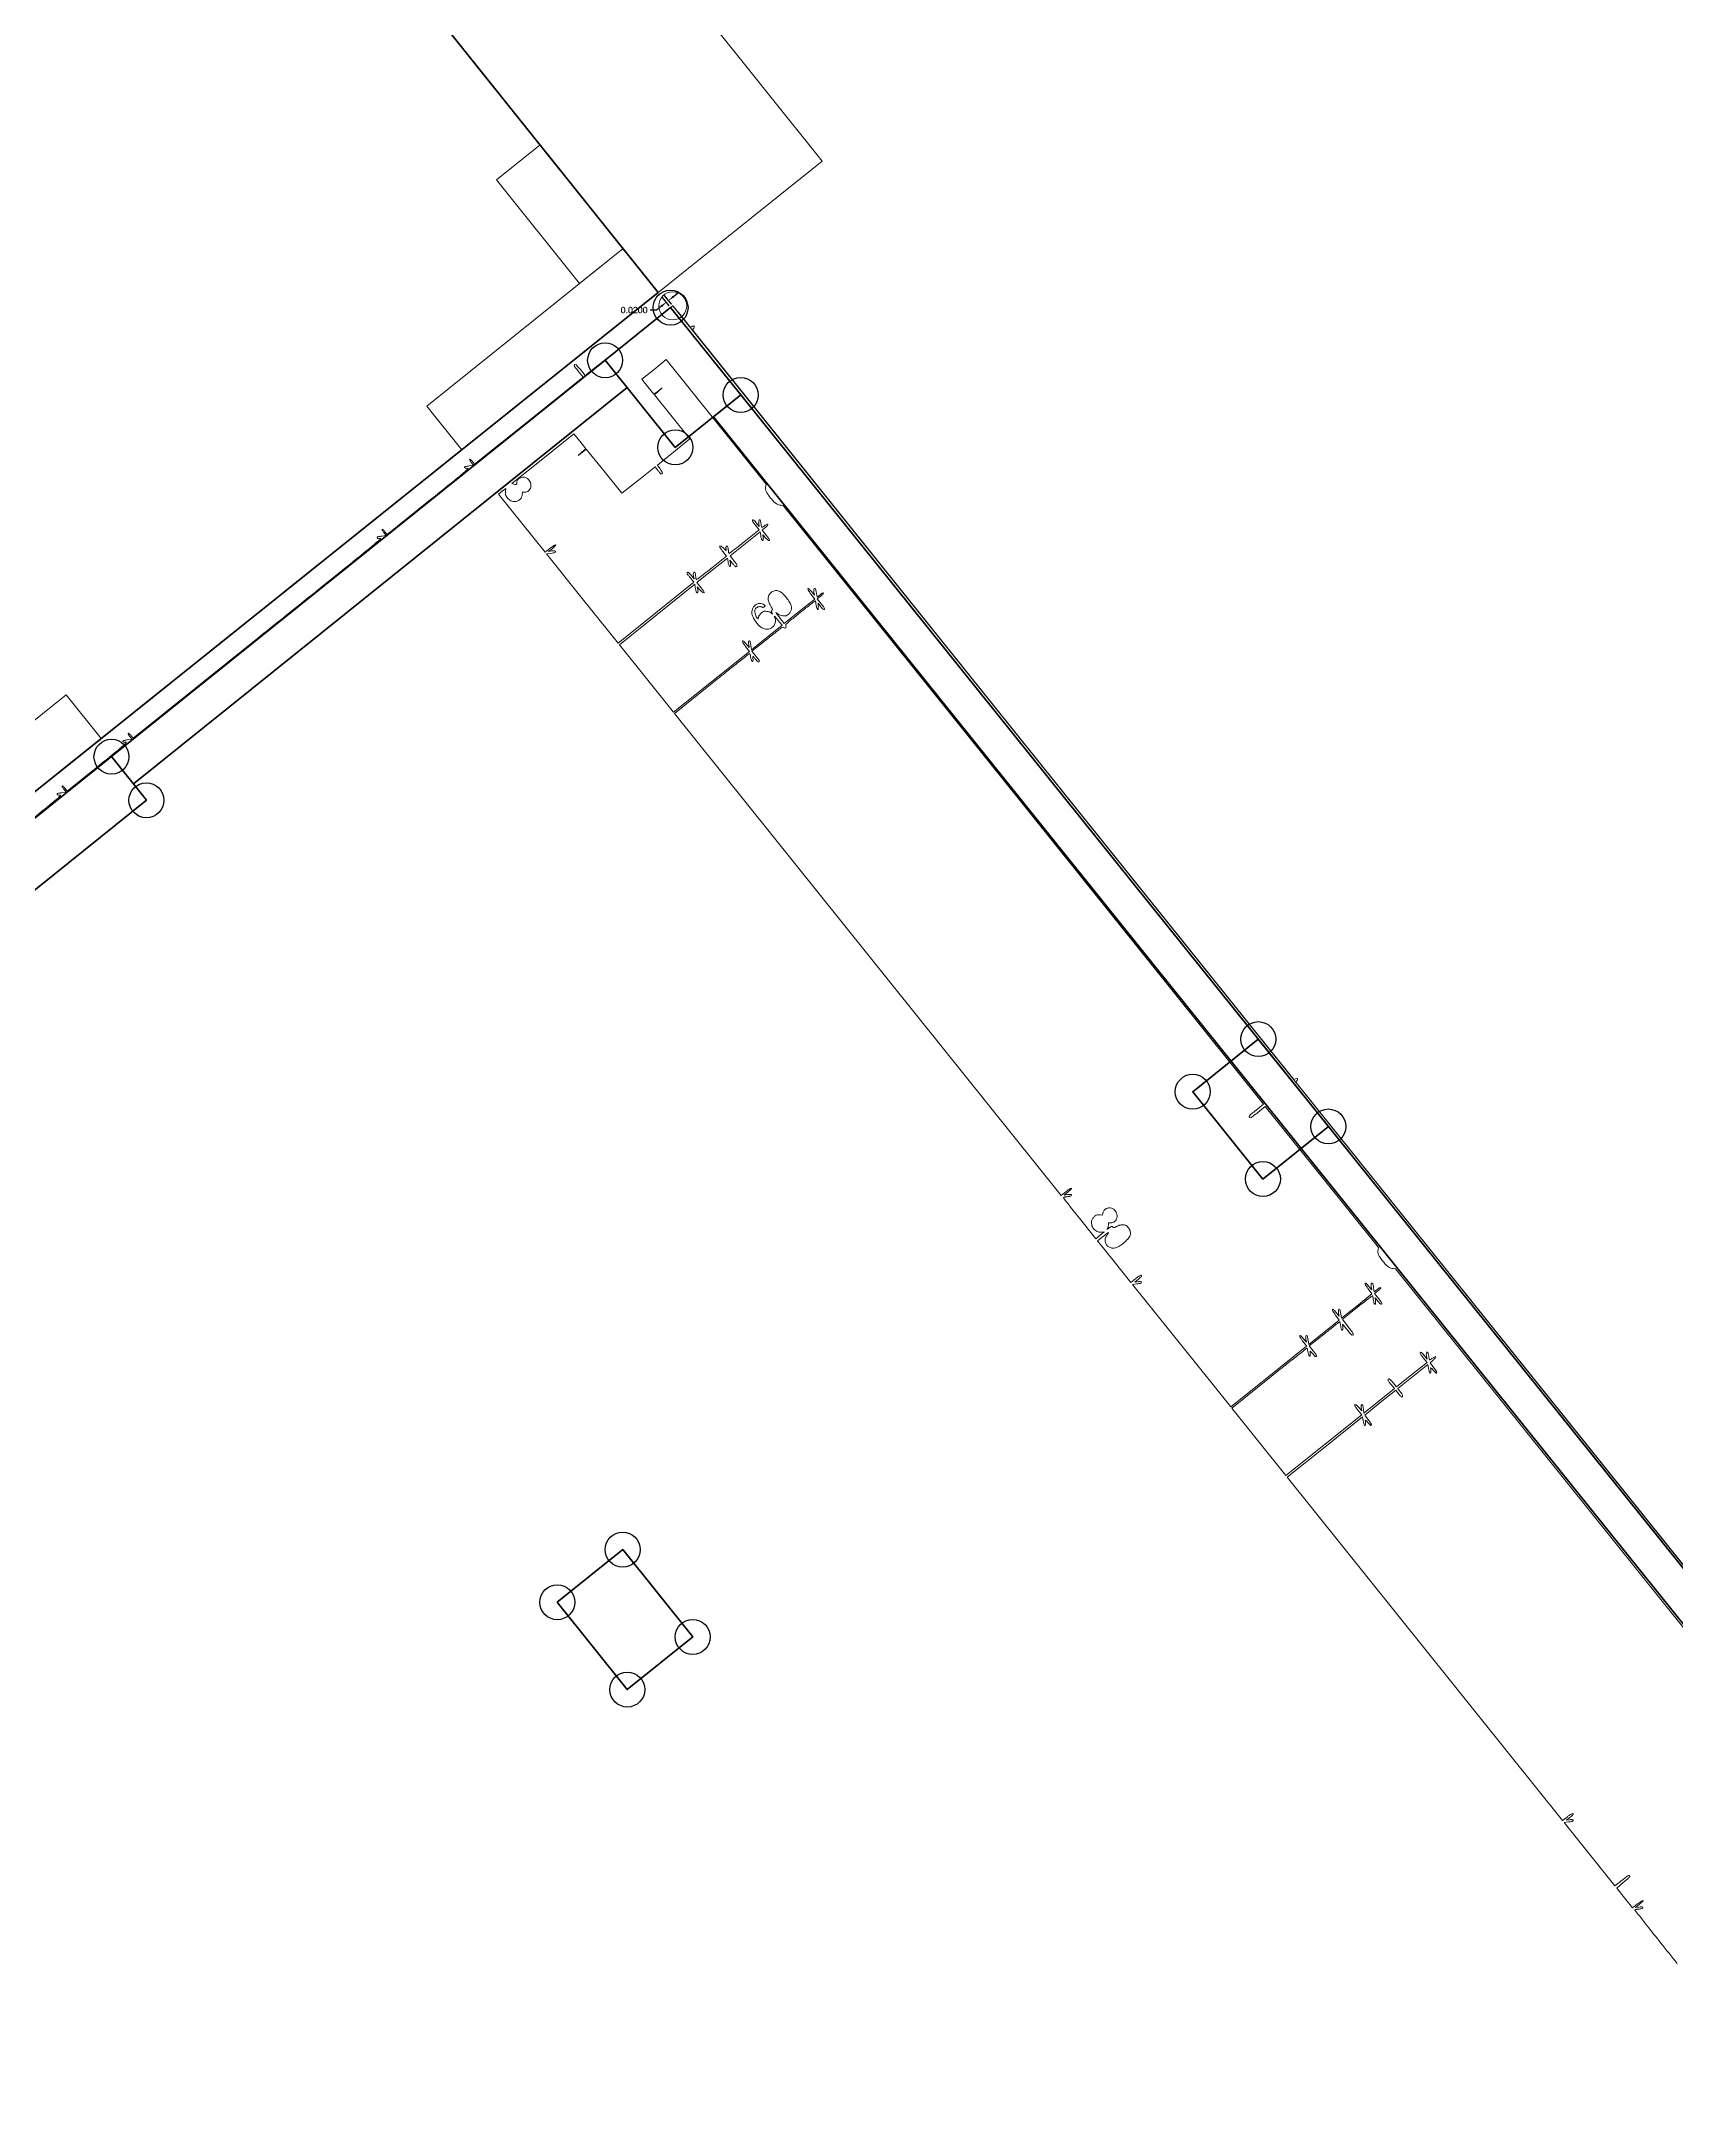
# Model space of a CAD drawing. Header units: metres. Extents: x 7511766 to 7511973, y 4692310 to 4692411.
# Drawn here: x 7511946.05 to 7511957.74, y 4692371.13 to 4692385.94 of the extents above; entities that cross this region are included whole.
import ezdxf

# ---------------------------------------------------------------- set-up
doc = ezdxf.new("R2010")
doc.units = ezdxf.units.M
doc.header["$PDMODE"] = 32
doc.header["$PDSIZE"] = 0.2
doc.layers.get('0').update_dxf_attribs({"lineweight": 0})
doc.layers.get('Defpoints').update_dxf_attribs({"lineweight": 0})
for name, color, linetype, lineweight, true_color in [('A - Bodrumi -1 Polyline_Pen_No__23', 7, 'Continuous', 0, 0xff6600), ('A - Kati karakteristik polyline_Pen_No__8', 7, 'Continuous', 0, 0xa80f02), ('A - objekti 1 gjendja faktike_Pen_No__8', 7, 'Continuous', 0, 0xa80f02), ('A - Sutereni Polyline_Pen_No__4', 7, 'Continuous', 0, 0x029e21)]:
    doc.layers.add(name, color=color, linetype=linetype, lineweight=lineweight, true_color=true_color)
for name, color, linetype, lineweight in [('A - objekti 1 gjendja faktike_Pen_No__1', 7, 'Continuous', 0), ('A - Perdhesa Polyine_Pen_No__6', 5, 'Continuous', 0), ('A - Shtyllat_Pen_No__1', 7, 'Continuous', 0), ('ll-cde-shtyllat', 7, 'Continuous', 0), ('Matjet_04.12.2019', 1, 'Continuous', 0), ('shytllat', 5, 'Continuous', 0)]:
    doc.layers.add(name, color=color, linetype=linetype, lineweight=lineweight)
doc.styles.add('GENERATED_STYLE_1', font='arial.ttf')
doc.styles.get("Standard").update_dxf_attribs({"font": 'arial.ttf'})
doc.dimstyles.get("Standard").update_dxf_attribs({"dimtxt": 0.18, "dimasz": 0.18, "dimexe": 0.18, "dimexo": 0.0625, "dimgap": 0.09, "dimtad": 0, "dimtih": 1, "dimtoh": 1, "dimdec": 4, "dimzin": 0, "dimdsep": 46, "dimtxsty": 'Standard', "dimcen": 0.09, "dimadec": 0, "dimazin": 0, "dimtfac": 1, "dimtdec": 4, "dimtofl": 0, "dimtmove": 0, "dimatfit": 3, "dimfxl": 1, "dimtolj": 1, "dimtzin": 0, "dimarcsym": 0})

# ---------------------------------------------------------------- blocks, each defined once
blk = doc.blocks.new('*D63')
at = {"layer": 'Defpoints', "color": 0, "transparency": 16777216}
for p in [(7511950.519, 4692384.078), (7511950.549, 4692384.04), (7511950.565, 4692384.053)]:
    blk.add_point(p, dxfattribs=at)
at = {"layer": 'Matjet_04.12.2019', "color": 0, "lineweight": -2, "transparency": 16777216}
for p, q in [((7511950.449, 4692384.022), (7511950.404, 4692384.022)), ((7511950.484, 4692384.05), (7511950.449, 4692384.022)), ((7511950.54, 4692384.052), (7511950.491, 4692384.113)), ((7511950.555, 4692384.065), (7511950.506, 4692384.126)), ((7511950.57, 4692384.119), (7511950.605, 4692384.147))]:
    blk.add_line(p, q, dxfattribs=at)
at = {"layer": 'Matjet_04.12.2019', "color": 0, "transparency": 16777216}
for points in [[(7511950.479, 4692384.056), (7511950.489, 4692384.044), (7511950.519, 4692384.078)], [(7511950.565, 4692384.124), (7511950.574, 4692384.113), (7511950.535, 4692384.09)]]:
    blk.add_solid(points, dxfattribs=at)
at = {"layer": 'Matjet_04.12.2019', "color": 0, "transparency": 16777216, "insert": (7511950.288, 4692384.022), "char_height": 0.045, "attachment_point": 5}
blk.add_mtext('\\A1;0.0200', dxfattribs=at)
blk = doc.blocks.new('A$C51214811')
for points in [[(205.57, 417.5), (120.55, 417.5), (120.52, 417.69, 0.121751), (120.47, 417.82, 0.240809), (120.37, 417.87, 0.240762), (120.27, 417.82, 0.121725), (120.22, 417.69), (120.19, 417.5), (62.88, 417.5), (5.58, 417.5), (5.55, 417.69, 0.117178), (5.49, 417.84, 0.220971), (5.38, 417.91, 0.278484), (5.27, 417.86, 0.145254), (5.23, 417.72), (5.23, 417.5), (3.56, 417.48), (1.89, 417.45), (1.87, 410.79), (1.84, 404.13), (0.94, 404.11, 0.004595), (0.42, 404.09, 0.034244), (0.18, 404.07, 0.087488), (0.06, 404.02, 0.215956), (0, 403.94, 0.271434), (0.03, 403.86, 0.135392), (0.13, 403.81, 0.03688), (0.35, 403.79, 0.003525), (0.91, 403.79), (1.85, 403.79), (1.85, 395.5), (1.85, 387.21), (1.42, 387.21, 0.01883), (1.26, 387.2, 0.03053), (1.12, 387.18, 0.031449), (1.02, 387.16, 0.322437), (1, 387.12, 0.322621), (1.02, 387.09, 0.031364), (1.12, 387.06, 0.03048), (1.26, 387.05, 0.018798), (1.42, 387.04), (1.85, 387.04), (1.59, 386.59, 0.005), (1.49, 386.41, 0.007254), (1.41, 386.25, 0.004036), (1.35, 386.12, 0.112633), (1.34, 386.08, 0.342162), (1.38, 386.03, 0.178914), (1.47, 386.04, 0.082515), (1.59, 386.12, 0.057668), (1.7, 386.26, -0.724451), (1.78, 386.24, -0.01369), (1.82, 385.54, -0.005537), (1.84, 384.13, -0.000386), (1.84, 380.17), (1.85, 373.84), (1.42, 373.84, 0.01883), (1.26, 373.84, 0.03053), (1.12, 373.82, 0.031449), (1.02, 373.79, 0.322437), (1, 373.76, 0.323995), (1.02, 373.72, 0.030733), (1.13, 373.7, 0.030109), (1.26, 373.68, 0.018556), (1.43, 373.67), (1.86, 373.67), (1.6, 373.22, 0.004646), (1.41, 372.88, 0.058875), (1.35, 372.75, 0.283732), (1.37, 372.69, 0.184762), (1.44, 372.66, 0.147992), (1.5, 372.67, 0.039692), (1.56, 372.73, 0.036605), (1.63, 372.8, 0.030774), (1.7, 372.89, -0.749797), (1.79, 372.86, -0.001332), (1.82, 370.31, -0.001783), (1.84, 365.94, -0.000133), (1.84, 354.07), (1.85, 335.01), (1.42, 335.01, 0.01883), (1.26, 335, 0.03053), (1.12, 334.99, 0.031449), (1.02, 334.96, 0.322437), (1, 334.93, 0.322621), (1.02, 334.89, 0.031364), (1.12, 334.87, 0.03048), (1.26, 334.85, 0.018798), (1.42, 334.84), (1.85, 334.84), (1.59, 334.39, 0.005), (1.49, 334.21, 0.007254), (1.41, 334.06, 0.004036), (1.35, 333.92, 0.112633), (1.34, 333.88, 0.342162), (1.38, 333.83, 0.178914), (1.47, 333.84, 0.082515), (1.59, 333.93, 0.057668), (1.7, 334.06, -0.70103), (1.78, 334.04, -0.026995), (1.82, 333.59, -0.007612), (1.84, 332.56, -0.000511), (1.84, 329.62), (1.85, 324.94), (1.42, 324.94, 0.01883), (1.26, 324.94, 0.03053), (1.12, 324.92, 0.031449), (1.02, 324.89, 0.322437), (1, 324.86, 0.323995), (1.02, 324.83, 0.030733), (1.13, 324.8, 0.030109), (1.26, 324.78, 0.018556), (1.43, 324.77), (1.86, 324.77), (1.6, 324.32, 0.004646), (1.41, 323.98, 0.058875), (1.35, 323.85, 0.283732), (1.37, 323.79, 0.184762), (1.44, 323.76, 0.147992), (1.5, 323.77, 0.039692), (1.56, 323.83, 0.036605), (1.63, 323.9, 0.030774), (1.7, 323.99, -0.729247), (1.79, 323.97, -0.011115), (1.82, 323.18, -0.005014), (1.84, 321.63, -0.000353), (1.84, 317.27)], [(443.31, 173.75, -0.000001), (443.33, 190.23, -0.415883)], [(500.58, 291.8, -0.000003), (500.6, 303.34, -0.41574)], [(230.98, 387.21, -0.000728), (227.85, 387.21, -0.001215), (225.22, 387.23, -0.00006), (222.85, 387.25, -0.424082), (222.82, 387.27, -0.10382), (222.83, 387.31, -0.007062), (222.89, 387.42, -0.009869), (222.95, 387.54, -0.007234), (223.03, 387.67, 0.012708), (223.11, 387.81, 0.015414), (223.18, 387.94, 0.01405), (223.23, 388.06, 0.095102), (223.24, 388.12, 0.218217), (223.21, 388.2, 0.339983), (223.14, 388.2, 0.086405), (223.02, 388.09, 0.02268), (222.87, 387.86), (222.65, 387.51), (222.65, 388.12, 0.012065), (222.65, 388.36, 0.0222), (222.63, 388.56, 0.01921), (222.6, 388.7, 0.352506), (222.57, 388.73, 0.365646), (222.53, 388.7, 0.014491), (222.51, 388.52, 0.018502), (222.49, 388.28, 0.009164), (222.48, 387.97), (222.48, 387.21), (220.96, 387.21), (219.44, 387.21), (219.42, 388.29, 0.003954), (219.4, 388.87, 0.02524), (219.37, 389.16, 0.054623), (219.33, 389.32, 0.313126), (219.27, 389.37, 0.313126), (219.2, 389.32, 0.054623), (219.16, 389.16, 0.02524), (219.13, 388.87, 0.003954), (219.12, 388.29), (219.09, 387.21), (214.27, 387.21), (209.45, 387.21), (209.71, 387.66, 0.005105), (209.89, 387.99, 0.05887), (209.94, 388.13, 0.273209), (209.93, 388.2, 0.194915), (209.86, 388.22, 0.175744), (209.8, 388.2, 0.030637), (209.73, 388.13, 0.030019), (209.64, 388.03, 0.022931), (209.56, 387.91), (209.38, 387.59), (209.37, 388.17, 0.009126), (209.37, 388.44, 0.039013), (209.35, 388.61, 0.08811), (209.31, 388.69, 0.348167), (209.26, 388.71, 0.245891), (209.21, 388.66, 0.029679), (209.18, 388.5, 0.024548), (209.15, 388.27, 0.009086), (209.13, 387.94), (209.11, 387.21), (182.89, 387.21), (156.66, 387.21), (156.66, 392.97), (156.66, 398.73), (157.04, 398.51, 0.015453), (157.19, 398.43, 0.017323), (157.35, 398.36, 0.016828), (157.48, 398.31, 0.083114), (157.56, 398.29, 0.026666), (157.64, 398.3, 0.392043), (157.66, 398.32, 0.170615), (157.65, 398.35, 0.007314), (157.55, 398.46, 0.032777), (157.48, 398.53, 0.022657), (157.39, 398.6, 0.022921), (157.3, 398.65, 0.042754), (157.22, 398.69, -0.223787), (157.19, 398.72, -0.426246), (157.21, 398.75, -0.047928), (157.33, 398.78, -0.006773), (157.57, 398.8, 0.012564), (158.08, 398.85, 0.568272), (158.11, 398.93, 0.22225), (157.97, 399.01, 0.00922), (157.4, 399.04), (156.66, 399.06), (156.66, 401.43), (156.66, 403.79), (157.22, 403.79, 0.007153), (157.53, 403.8, 0.06128), (157.67, 403.82, 0.193409), (157.73, 403.86, 0.182333), (157.75, 403.94, 0.163205), (157.71, 404.01, 0.108789), (157.62, 404.06, 0.052749), (157.47, 404.09, 0.010879), (157.19, 404.11), (156.66, 404.14), (156.66, 406.43), (156.66, 408.71), (157.04, 408.49, 0.015453), (157.19, 408.41, 0.017323), (157.35, 408.34, 0.016828), (157.48, 408.29, 0.083114), (157.56, 408.27, 0.026666), (157.64, 408.28, 0.392043), (157.66, 408.3, 0.170615), (157.65, 408.34, 0.007314), (157.55, 408.44, 0.032777), (157.48, 408.51, 0.022657), (157.39, 408.58, 0.022921), (157.3, 408.64, 0.042754), (157.22, 408.67, -0.223787), (157.19, 408.71, -0.426246), (157.21, 408.73, -0.047928), (157.33, 408.76, -0.006773), (157.57, 408.78, 0.012504), (158.07, 408.83, 0.564568), (158.11, 408.91, 0.225205), (157.98, 408.99, 0.009244), (157.41, 409.02), (156.67, 409.04), (156.65, 409.51, 0.018172), (156.61, 409.87, 0.258436), (156.54, 409.98, 0.496958), (156.46, 409.94, 0.023467), (156.43, 409.61, -0.01195), (156.41, 409.45, -0.019464), (156.39, 409.32, -0.014174), (156.37, 409.22, -0.34375), (156.35, 409.21, -0.1144), (156.31, 409.21, -0.004844), (156.2, 409.27, -0.008112), (156.07, 409.34, -0.005662), (155.93, 409.42, 0.019245), (155.78, 409.5, 0.026757), (155.64, 409.56, 0.02563), (155.53, 409.59, 0.20198), (155.48, 409.58, 0.236311), (155.43, 409.52, 0.203233), (155.46, 409.44, 0.07532), (155.58, 409.34, 0.017788), (155.8, 409.21), (156.11, 409.04), (155.54, 409.04, 0.009031), (155.25, 409.03, 0.045588), (155.09, 409.01, 0.104163), (155, 408.97, 0.236978), (154.97, 408.91, 0.266366), (155.01, 408.85, 0.088943), (155.11, 408.81, 0.037256), (155.31, 408.79, 0.00643), (155.69, 408.78), (156.41, 408.78), (156.41, 406.46), (156.41, 404.14), (155.75, 404.11, 0.007606), (155.4, 404.09, 0.04493), (155.22, 404.06, 0.103223), (155.12, 404.02, 0.182728), (155.07, 403.94, 0.215645), (155.09, 403.86, 0.173594), (155.16, 403.82, 0.050287), (155.33, 403.8, 0.005351), (155.73, 403.79), (156.41, 403.79), (156.41, 401.47), (156.41, 399.14), (155.98, 399.4, 0.01381), (155.78, 399.52, 0.043872), (155.63, 399.58, 0.073891), (155.53, 399.6, 0.205667), (155.46, 399.58, 0.225295), (155.44, 399.52, 0.149746), (155.47, 399.46, 0.067791), (155.55, 399.39, 0.017688), (155.7, 399.29), (156.03, 399.1), (155.5, 399.07, 0.011248), (155.24, 399.05, 0.045136), (155.09, 399.02, 0.089857), (155, 398.98, 0.239244), (154.97, 398.92, 0.277003), (155.01, 398.86, 0.080338), (155.12, 398.82, 0.035677), (155.32, 398.8, 0.006644), (155.69, 398.8), (156.41, 398.8), (156.41, 393), (156.41, 387.21), (151.25, 387.21), (146.09, 387.21), (146.09, 392.97, -0.001032), (146.09, 395.18, -0.001736), (146.11, 397.03, -0.000135), (146.13, 398.68, -0.547229), (146.15, 398.7, -0.005811), (146.19, 398.68, -0.000383), (146.31, 398.62, -0.000554), (146.46, 398.54, -0.000414), (146.62, 398.46, 0.018282), (146.77, 398.39, 0.027125), (146.92, 398.34, 0.025584), (147.03, 398.31, 0.248378), (147.08, 398.33, 0.275435), (147.09, 398.38, 0.127251), (147.06, 398.44, 0.04344), (146.95, 398.53, 0.006451), (146.71, 398.69, -0.140256), (146.67, 398.74, -0.462508), (146.68, 398.77, -0.061481), (146.79, 398.79, -0.005245), (147.08, 398.79, 0.010172), (147.35, 398.8, 0.04862), (147.5, 398.82, 0.108379), (147.58, 398.86, 0.22744), (147.61, 398.93, 0.273642), (147.57, 398.99, 0.084509), (147.46, 399.03, 0.035355), (147.25, 399.05, 0.005946), (146.85, 399.05), (146.09, 399.05), (146.09, 401.38, -0.001356), (146.09, 402.27, -0.002261), (146.1, 403.02, -0.000206), (146.11, 403.69, -0.409741), (146.12, 403.71, -0.118776), (146.15, 403.7, -0.002401), (146.25, 403.64, -0.005535), (146.38, 403.58, -0.003675), (146.52, 403.5, 0.011167), (146.67, 403.42, 0.013731), (146.81, 403.35, 0.012176), (146.94, 403.3, 0.090598), (147, 403.28, 0.188548), (147.08, 403.31, 0.340202), (147.09, 403.38, 0.103425), (147, 403.49, 0.028074), (146.83, 403.61), (146.55, 403.79), (147.47, 403.79, 0.00364), (148.01, 403.79, 0.037715), (148.23, 403.81, 0.137934), (148.33, 403.86, 0.267395), (148.36, 403.94, 0.238052), (148.29, 404.02, 0.074661), (148.14, 404.07, 0.028435), (147.85, 404.09, 0.003401), (147.21, 404.11), (146.09, 404.13), (146.09, 406.42, -0.002606), (146.09, 407.29, -0.004352), (146.11, 408.03, -0.000763), (146.13, 408.67, -0.417353), (146.15, 408.7, -0.10382), (146.19, 408.68, -0.007062), (146.3, 408.63, -0.009869), (146.42, 408.56, -0.007234), (146.55, 408.48, 0.028609), (146.91, 408.29, 0.215036), (147.1, 408.29, 0.550574), (147.11, 408.39, 0.037328), (146.83, 408.6), (146.55, 408.78), (147.08, 408.78, 0.010038), (147.35, 408.79, 0.04885), (147.5, 408.81, 0.11021), (147.58, 408.85, 0.227201), (147.61, 408.91, 0.273642), (147.57, 408.97, 0.084509), (147.46, 409.01, 0.035355), (147.25, 409.03, 0.005946), (146.85, 409.04), (146.09, 409.04), (146.09, 409.54, 0.015416), (146.08, 409.74, 0.025878), (146.06, 409.9, 0.024068), (146.04, 410.03, 0.339565), (146, 410.05, 0.33177), (145.97, 410.03, 0.027191), (145.94, 409.92, 0.027994), (145.93, 409.77, 0.017186), (145.92, 409.59), (145.92, 409.13), (145.49, 409.38, 0.009346), (145.19, 409.55, 0.063105), (145.02, 409.61, 0.227008), (144.94, 409.6, 0.236522), (144.9, 409.52, 0.175744), (144.92, 409.47, 0.030637), (145, 409.39, 0.030019), (145.1, 409.31, 0.022931), (145.22, 409.23), (145.54, 409.04), (144.96, 409.04, 0.009126), (144.68, 409.03, 0.039013), (144.52, 409.01, 0.08811), (144.44, 408.98, 0.348167), (144.42, 408.93, 0.245891), (144.47, 408.88, 0.029679), (144.63, 408.84, 0.024548), (144.86, 408.82, 0.009086), (145.19, 408.8), (145.92, 408.78), (145.92, 406.45), (145.92, 404.13), (145.47, 404.38, 0.005105), (145.14, 404.57, 0.05887), (145, 404.62, 0.273209), (144.93, 404.6, 0.194915), (144.9, 404.53, 0.175744), (144.92, 404.48, 0.030637), (145, 404.4, 0.030019), (145.1, 404.32, 0.022931), (145.22, 404.24), (145.54, 404.05), (144.96, 404.05, 0.009126), (144.68, 404.04, 0.039013), (144.52, 404.02, 0.08811), (144.44, 403.99, 0.348167), (144.42, 403.94, 0.245891), (144.47, 403.89, 0.029679), (144.63, 403.85, 0.024548), (144.86, 403.83, 0.009086), (145.19, 403.81), (145.92, 403.78), (145.92, 401.46), (145.92, 399.14), (145.47, 399.39, 0.005105), (145.14, 399.57, 0.05887), (145, 399.63, 0.273209), (144.93, 399.61, 0.194915), (144.9, 399.54, 0.175744), (144.92, 399.49, 0.030637), (145, 399.41, 0.030019), (145.1, 399.33, 0.022931), (145.22, 399.25), (145.54, 399.06), (144.96, 399.06, 0.009126), (144.68, 399.05, 0.039013), (144.52, 399.03, 0.08811), (144.44, 399, 0.348167), (144.42, 398.95, 0.245891), (144.47, 398.9, 0.029679), (144.63, 398.86, 0.024548), (144.86, 398.83, 0.009086), (145.19, 398.82), (145.92, 398.79), (145.92, 393), (145.92, 387.21), (136.57, 387.21), (127.22, 387.21), (127.48, 387.66, 0.005091), (127.66, 388, 0.060859), (127.71, 388.13, 0.280946), (127.69, 388.2, 0.183407), (127.62, 388.22, 0.174943), (127.57, 388.2, 0.032609), (127.49, 388.13, 0.031428), (127.4, 388.03, 0.024173), (127.33, 387.91), (127.14, 387.59), (127.14, 388.16, 0.008975), (127.13, 388.45, 0.045684), (127.11, 388.62, 0.104993), (127.07, 388.7, 0.2369), (127.01, 388.73, 0.273642), (126.95, 388.69, 0.084509), (126.91, 388.58, 0.035355), (126.89, 388.37, 0.005946), (126.88, 387.97), (126.88, 387.21), (123.71, 387.21), (120.54, 387.21), (120.54, 388.12, -0.001036), (120.55, 388.74, -0.052601), (120.56, 388.86, -0.764671), (120.59, 388.86, -0.011713), (120.66, 388.63, 0.038216), (120.77, 388.3, 0.075966), (120.92, 388.07, 0.084039), (121.12, 387.91, 0.056423), (121.39, 387.79, 0.028674), (121.57, 387.75, 0.069341), (121.71, 387.74, 0.066052), (121.84, 387.77, 0.024135), (122.03, 387.85, 0.08301), (122.33, 388.07, 0.092798), (122.53, 388.37, 0.071312), (122.64, 388.78, 0.029806), (122.68, 389.35, 0.035619), (122.62, 390.15, 0.103736), (122.44, 390.66, 0.149413), (122.11, 390.95, 0.106968), (121.63, 391.06, 0.02166), (121.38, 391.05, 0.075869), (121.23, 391.01, 0.083472), (121.11, 390.93, 0.029746), (120.96, 390.78, 0.027885), (120.86, 390.66, 0.023011), (120.77, 390.52, 0.023615), (120.7, 390.39, 0.055717), (120.66, 390.28, 0.000568), (120.64, 390.17, 0.000386), (120.62, 390.06, 0.000389), (120.59, 389.94, 0.000783), (120.57, 389.85, -0.065018), (120.55, 389.77, -0.091638), (120.5, 389.71, -0.098882), (120.44, 389.68, -0.088032), (120.37, 389.66, 0.11017), (120.28, 389.64, 0.183381), (120.23, 389.59, 0.085438), (120.2, 389.48, 0.01304), (120.2, 389.26, -0.00347), (120.19, 389.02, -0.102187), (120.18, 388.96, -0.630308), (120.15, 388.96, -0.020875), (120.11, 389.07, 0.042857), (120.06, 389.16, 0.025956), (119.99, 389.26, 0.025895), (119.92, 389.35, 0.040906), (119.84, 389.42), (119.65, 389.57), (119.84, 389.77, 0.194549), (120.02, 390.23, 0.167467), (119.84, 390.71, 0.143581), (119.37, 391.04, 0.143003), (118.8, 391.06, 0.127375), (118.44, 390.87, 0.121249), (118.21, 390.52, 0.127), (118.18, 390.12, 0.147142), (118.35, 389.78), (118.53, 389.59), (118.3, 389.39, 0.097179), (118.11, 389.15, 0.093857), (118.02, 388.85, 0.090569), (118.05, 388.53, 0.083127), (118.19, 388.22, 0.125417), (118.58, 387.88, 0.118691), (119.1, 387.75, 0.119381), (119.62, 387.87, 0.127875), (120.01, 388.22), (120.2, 388.5), (120.2, 387.86), (120.2, 387.21), (117.07, 387.21, -0.001899), (115.87, 387.21, -0.003172), (114.86, 387.23, -0.000406), (113.97, 387.25, -0.41999), (113.94, 387.27, -0.10382), (113.95, 387.31, -0.007062), (114.01, 387.42, -0.009869), (114.07, 387.54, -0.007234), (114.15, 387.67, 0.012708), (114.23, 387.81, 0.015414), (114.3, 387.94, 0.01405), (114.35, 388.06, 0.095102), (114.36, 388.12, 0.218217), (114.33, 388.2, 0.339983), (114.26, 388.2, 0.086405), (114.14, 388.09, 0.02268), (113.99, 387.86), (113.77, 387.51), (113.77, 388.12, 0.012065), (113.77, 388.36, 0.0222), (113.75, 388.56, 0.01921), (113.72, 388.7, 0.352506), (113.69, 388.73, 0.365646), (113.65, 388.7, 0.014491), (113.63, 388.52, 0.018502), (113.61, 388.28, 0.009164), (113.6, 387.97), (113.6, 387.21), (76.76, 387.21), (39.92, 387.21), (39.92, 392.97, -0.001032), (39.92, 395.18, -0.001736), (39.93, 397.03, -0.000135), (39.95, 398.68, -0.547229), (39.98, 398.7, -0.005811), (40.02, 398.68, -0.000383), (40.14, 398.62, -0.000554), (40.28, 398.54, -0.000414), (40.44, 398.46, 0.018282), (40.6, 398.39, 0.027125), (40.74, 398.34, 0.025584), (40.86, 398.31, 0.248378), (40.91, 398.33, 0.275435), (40.92, 398.38, 0.127251), (40.88, 398.44, 0.04344), (40.77, 398.53, 0.006451), (40.54, 398.69, -0.140256), (40.49, 398.74, -0.462508), (40.51, 398.77, -0.061481), (40.62, 398.79, -0.005245), (40.91, 398.79, 0.010172), (41.18, 398.8, 0.04862), (41.33, 398.82, 0.108379), (41.41, 398.86, 0.22744), (41.44, 398.93, 0.273642), (41.4, 398.99, 0.084509), (41.29, 399.03, 0.035355), (41.08, 399.05, 0.005946), (40.68, 399.05), (39.92, 399.05), (39.92, 401.42, -0.001036), (39.92, 402.96, -0.016793), (39.94, 403.47, -0.058124), (39.98, 403.72, -0.327857), (40.08, 403.79, 0.161412), (40.2, 403.83, 0.236959), (40.25, 403.93, 0.200084), (40.21, 404.04, 0.132038), (40.08, 404.1, -0.262756), (39.98, 404.2, -0.053647), (39.94, 404.45, -0.017064), (39.92, 404.96, -0.001149), (39.92, 406.42, -0.002614), (39.92, 407.3, -0.004366), (39.93, 408.03, -0.000768), (39.95, 408.67, -0.41732), (39.98, 408.7, -0.10382), (40.02, 408.68, -0.007062), (40.12, 408.63, -0.009869), (40.25, 408.56, -0.007234), (40.38, 408.48, 0.028609), (40.74, 408.29, 0.215036), (40.92, 408.29, 0.550574), (40.94, 408.39, 0.037328), (40.66, 408.6), (40.38, 408.78), (40.91, 408.78, 0.010038), (41.18, 408.79, 0.04885), (41.33, 408.81, 0.11021), (41.41, 408.85, 0.227201), (41.44, 408.91, 0.273642), (41.4, 408.97, 0.084509), (41.29, 409.01, 0.035355), (41.08, 409.03, 0.005946), (40.68, 409.04), (39.92, 409.04), (39.92, 409.54, 0.015416), (39.91, 409.74, 0.025878), (39.89, 409.9, 0.024068), (39.86, 410.03, 0.339565), (39.83, 410.05, 0.33177), (39.8, 410.03, 0.027191), (39.77, 409.92, 0.027994), (39.75, 409.77, 0.017186), (39.75, 409.59), (39.75, 409.13), (39.32, 409.38, 0.009346), (39.01, 409.55, 0.063105), (38.85, 409.61, 0.227008), (38.77, 409.6, 0.236522), (38.73, 409.52, 0.175744), (38.75, 409.47, 0.030637), (38.83, 409.39, 0.030019), (38.93, 409.31, 0.022931), (39.05, 409.23), (39.37, 409.04), (38.79, 409.04, 0.009126), (38.51, 409.03, 0.039013), (38.35, 409.01, 0.08811), (38.26, 408.98, 0.348167), (38.24, 408.93, 0.245891), (38.3, 408.88, 0.029679), (38.45, 408.84, 0.024548), (38.68, 408.82, 0.009086), (39.01, 408.8), (39.75, 408.78), (39.75, 406.45), (39.75, 404.13), (38.84, 404.14, -0.003863), (38.5, 404.15, -0.008818), (38.24, 404.16, -0.015787), (38.1, 404.17, -0.845943), (38.1, 404.18, 0.000047), (38.17, 404.2, 0.000026), (38.27, 404.22, 0.000026), (38.37, 404.24, 0.000041), (38.45, 404.26, 0.091613), (38.68, 404.36, 0.052603), (38.92, 404.55, 0.05283), (39.11, 404.78, 0.097715), (39.2, 405.01, 0.045977), (39.21, 405.14, 0.033525), (39.2, 405.3, 0.032288), (39.17, 405.45, 0.033585), (39.12, 405.6, 0.104953), (38.92, 405.89, 0.093792), (38.61, 406.09, 0.067479), (38.16, 406.21, 0.027671), (37.52, 406.24, 0.033761), (36.8, 406.2, 0.092977), (36.32, 406.04, 0.132078), (36.03, 405.76, 0.106403), (35.89, 405.34, 0.111802), (35.93, 404.91, 0.121215), (36.16, 404.56, 0.10155), (36.56, 404.31, 0.060259), (37.11, 404.17, -0.012056), (37.36, 404.14, -0.053473), (37.5, 404.1, -0.113727), (37.58, 404.05, -0.207518), (37.6, 403.98, 0.138807), (37.61, 403.92, 0.081232), (37.65, 403.87, 0.068673), (37.72, 403.82, 0.054662), (37.8, 403.78), (38.01, 403.72), (37.81, 403.71, 0.097206), (37.72, 403.69, 0.030734), (37.58, 403.62, 0.029381), (37.44, 403.52, 0.028761), (37.32, 403.41, 0.019857), (37.15, 403.22, 0.086937), (37.07, 403.1, 0.09332), (37.05, 402.96, 0.024791), (37.06, 402.73, 0.029908), (37.09, 402.57, 0.026782), (37.13, 402.41, 0.027747), (37.19, 402.27, 0.071538), (37.25, 402.18, -0.010125), (37.35, 402.07, -0.29066), (37.35, 402.04, -0.281034), (37.32, 402.02, -0.009632), (37.18, 402.01, -0.06538), (36.91, 402.05, -0.050678), (36.63, 402.16, -0.053033), (36.4, 402.3, -0.117448), (36.27, 402.47, -0.088801), (36.21, 402.69, -0.091593), (36.24, 402.91, -0.097345), (36.33, 403.09, -0.116273), (36.49, 403.22, 0.05591), (36.58, 403.27, 0.077484), (36.65, 403.34, 0.081855), (36.69, 403.42, 0.071083), (36.7, 403.51, 0.033646), (36.69, 403.62, 0.197222), (36.67, 403.67, 0.203472), (36.61, 403.68, 0.035991), (36.51, 403.66, 0.166211), (36.06, 403.34, 0.151956), (35.88, 402.8, 0.141227), (36.04, 402.23, 0.139974), (36.47, 401.82, 0.068762), (36.85, 401.69, 0.030667), (37.38, 401.61, 0.030666), (37.92, 401.61, 0.056497), (38.35, 401.68, 0.094072), (38.79, 401.89, 0.109169), (39.09, 402.25, 0.113488), (39.21, 402.68, 0.108278), (39.13, 403.14, 0.05925), (39.01, 403.35, 0.074902), (38.85, 403.5, 0.065918), (38.64, 403.62, 0.034802), (38.35, 403.71, -0.498771), (38.34, 403.74, -0.237394), (38.37, 403.76, -0.022974), (38.57, 403.78, -0.00486), (38.92, 403.78), (39.75, 403.79), (39.75, 401.46), (39.75, 399.14), (39.3, 399.39, 0.005105), (38.96, 399.57, 0.05887), (38.82, 399.63, 0.273209), (38.76, 399.61, 0.194915), (38.73, 399.54, 0.175744), (38.75, 399.49, 0.030637), (38.83, 399.41, 0.030019), (38.93, 399.33, 0.022931), (39.05, 399.25), (39.37, 399.06), (38.79, 399.06, 0.009126), (38.51, 399.05, 0.039013), (38.35, 399.03, 0.08811), (38.26, 399, 0.348167), (38.24, 398.95, 0.245891), (38.3, 398.9, 0.029679), (38.45, 398.86, 0.024548), (38.68, 398.83, 0.009086), (39.01, 398.82), (39.75, 398.79), (39.75, 393), (39.75, 387.21), (34.59, 387.21), (29.42, 387.21), (29.42, 392.97), (29.42, 398.73), (29.8, 398.51, 0.014122), (29.95, 398.43, 0.016351), (30.1, 398.36, 0.015522), (30.23, 398.3, 0.086748), (30.31, 398.29, 0.153061), (30.41, 398.32, 0.384928), (30.43, 398.39, 0.122288), (30.33, 398.5, 0.033834), (30.13, 398.61), (29.82, 398.76), (30.36, 398.8, 0.01551), (30.58, 398.82, 0.028269), (30.75, 398.86, 0.030562), (30.88, 398.9, 0.222764), (30.93, 398.95, 0.394072), (30.9, 399, 0.061095), (30.79, 399.03, 0.029435), (30.57, 399.05, 0.006363), (30.19, 399.05), (29.42, 399.05), (29.42, 401.39), (29.42, 403.72), (29.82, 403.5, 0.011597), (29.97, 403.42, 0.014102), (30.13, 403.35, 0.012683), (30.26, 403.3, 0.089272), (30.32, 403.28, 0.181597), (30.41, 403.32, 0.363837), (30.42, 403.39, 0.105918), (30.32, 403.49, 0.029861), (30.12, 403.62), (29.81, 403.78), (30.33, 403.79, 0.025255), (30.67, 403.81, 0.090643), (30.87, 403.87, 0.320631), (30.92, 403.96, 0.219989), (30.85, 404.05, 0.10616), (30.77, 404.08, 0.011139), (30.58, 404.11, 0.013397), (30.34, 404.12, 0.010359), (30.08, 404.13), (29.42, 404.13), (29.42, 406.42), (29.42, 408.71), (29.82, 408.49, 0.011597), (29.97, 408.41, 0.014102), (30.13, 408.34, 0.012683), (30.26, 408.29, 0.089272), (30.32, 408.27, 0.171861), (30.41, 408.31, 0.352784), (30.43, 408.37, 0.117079), (30.34, 408.48, 0.034501), (30.17, 408.59), (29.89, 408.74), (30.39, 408.78, 0.017263), (30.59, 408.81, 0.029087), (30.76, 408.84, 0.030909), (30.88, 408.88, 0.218326), (30.93, 408.93, 0.393241), (30.9, 408.98, 0.061567), (30.79, 409.01, 0.029596), (30.57, 409.03, 0.006405), (30.2, 409.04), (29.43, 409.04), (29.41, 409.52, 0.017296), (29.38, 409.9, 0.277549), (29.3, 410, 0.479493), (29.22, 409.95, 0.021217), (29.19, 409.61, -0.013731), (29.17, 409.45, -0.022462), (29.15, 409.32, -0.01844), (29.13, 409.23, -0.346182), (29.1, 409.21, -0.104965), (29.07, 409.22, -0.006308), (28.96, 409.27, -0.00923), (28.84, 409.34, -0.006674), (28.71, 409.42, 0.009059), (28.45, 409.57, 0.07668), (28.33, 409.62, 0.284194), (28.27, 409.59, 0.169831), (28.24, 409.52, 0.174943), (28.26, 409.46, 0.032609), (28.33, 409.39, 0.031428), (28.44, 409.3, 0.024173), (28.56, 409.22), (28.87, 409.04), (28.3, 409.04, 0.008975), (28.01, 409.03, 0.045684), (27.85, 409.01, 0.104993), (27.76, 408.97, 0.2369), (27.73, 408.91, 0.266366), (27.77, 408.85, 0.088943), (27.87, 408.81, 0.037256), (28.07, 408.79, 0.00643), (28.45, 408.78), (29.17, 408.78), (29.17, 406.5, -0.002603), (29.17, 405.62, -0.004348), (29.15, 404.89, -0.000761), (29.13, 404.24, -0.417363), (29.11, 404.22, -0.10382), (29.07, 404.23, -0.007062), (28.96, 404.28, -0.009869), (28.84, 404.35, -0.007234), (28.71, 404.43, 0.008987), (28.45, 404.58, 0.083999), (28.33, 404.62, 0.304807), (28.27, 404.6, 0.143022), (28.24, 404.51, 0.140551), (28.26, 404.46, 0.049303), (28.31, 404.39, 0.04422), (28.38, 404.32, 0.038972), (28.47, 404.27, -0.017915), (28.61, 404.19, -0.535353), (28.61, 404.15, -0.12217), (28.55, 404.13, -0.002658), (28.22, 404.09, 0.015076), (28, 404.05, 0.041712), (27.85, 404.01, 0.065797), (27.76, 403.96, 0.243826), (27.73, 403.91, 0.291918), (27.77, 403.85, 0.068406), (27.88, 403.82, 0.03341), (28.09, 403.8, 0.006976), (28.45, 403.79), (29.17, 403.79), (29.17, 401.51, -0.002603), (29.17, 400.63, -0.004341), (29.15, 399.89, -0.000758), (29.13, 399.25, -0.407208), (29.11, 399.22, -0.111035), (29.07, 399.23, -0.00754), (28.96, 399.28, -0.010506), (28.84, 399.35, -0.007675), (28.71, 399.43, 0.00846), (28.44, 399.59, 0.082579), (28.32, 399.63, 0.307657), (28.27, 399.61, 0.142341), (28.24, 399.52, 0.168972), (28.26, 399.46, 0.03918), (28.33, 399.38, 0.036138), (28.44, 399.3, 0.0286), (28.56, 399.23), (28.87, 399.06), (28.3, 399.06, 0.009031), (28.01, 399.05, 0.045588), (27.85, 399.03, 0.104163), (27.76, 398.99, 0.236978), (27.73, 398.93, 0.266366), (27.77, 398.86, 0.088943), (27.87, 398.82, 0.037256), (28.07, 398.8, 0.00643), (28.45, 398.8), (29.17, 398.8), (29.17, 393), (29.17, 387.21), (22.36, 387.21), (15.55, 387.21), (15.81, 387.64, 0.009346), (15.98, 387.94, 0.063105), (16.04, 388.11, 0.227008), (16.03, 388.19, 0.236522), (15.95, 388.22, 0.175744), (15.9, 388.2, 0.030637), (15.82, 388.13, 0.030019), (15.74, 388.03, 0.022931), (15.66, 387.91), (15.47, 387.59), (15.47, 388.16, 0.013372), (15.46, 388.38, 0.023366), (15.44, 388.57, 0.020491), (15.42, 388.71, 0.346819), (15.38, 388.73, 0.365646), (15.35, 388.7, 0.014491), (15.32, 388.52, 0.018502), (15.3, 388.28, 0.009164), (15.3, 387.97), (15.3, 387.21), (10.86, 387.21), (6.41, 387.21), (6.41, 387.75), (6.41, 388.3), (6.65, 388.06, 0.120021), (7.07, 387.8, 0.110405), (7.57, 387.76, 0.110343), (8.05, 387.93, 0.119771), (8.39, 388.29, 0.085789), (8.49, 388.57, 0.084823), (8.49, 388.86, 0.084114), (8.4, 389.14, 0.082453), (8.21, 389.38), (7.99, 389.58), (8.18, 389.78, 0.197333), (8.35, 390.23, 0.166147), (8.17, 390.72, 0.141808), (7.7, 391.04, 0.14335), (7.13, 391.06, 0.131898), (6.77, 390.87, 0.114252), (6.54, 390.51, 0.124428), (6.5, 390.1, 0.173035), (6.67, 389.79, -0.025775), (6.8, 389.66, -0.213794), (6.82, 389.58, -0.190132), (6.78, 389.51, -0.019938), (6.62, 389.38), (6.41, 389.23), (6.41, 393.97), (6.41, 398.71), (7.55, 398.71), (8.69, 398.71), (8.72, 398.1), (8.75, 397.49), (8.77, 398.1), (8.78, 398.71), (12.15, 398.74), (15.51, 398.76), (15.53, 401.27), (15.55, 403.79), (16.15, 403.79, 0.006457), (16.49, 403.8, 0.057252), (16.64, 403.82, 0.187192), (16.7, 403.86, 0.193464), (16.72, 403.94, 0.169902), (16.68, 404.01, 0.10733), (16.59, 404.06, 0.049915), (16.42, 404.09, 0.009548), (16.12, 404.11), (15.55, 404.14), (15.55, 406.63), (15.55, 409.12), (12.17, 409.12), (8.79, 409.12), (8.76, 409.73), (8.73, 410.35), (8.71, 409.73), (8.7, 409.12), (7.56, 409.12), (6.41, 409.12), (6.41, 410.98), (6.41, 412.84), (15.92, 412.84), (25.42, 412.84), (25.58, 412.67, 0.060194), (25.84, 412.44, 0.074917), (26.12, 412.31, 0.055401), (26.5, 412.24, 0.018567), (27.06, 412.22, 0.018567), (27.61, 412.24, 0.055401), (27.99, 412.31, 0.074917), (28.27, 412.44, 0.060194), (28.53, 412.67), (28.69, 412.84), (74.45, 412.84), (120.2, 412.84), (120.2, 411.7, 0.00255), (120.2, 410.98, 0.034233), (120.22, 410.72, 0.130799), (120.28, 410.6, 0.22979), (120.37, 410.56, 0.22979), (120.46, 410.6, 0.130799), (120.51, 410.72, 0.034233), (120.54, 410.98, 0.00255), (120.54, 411.7), (120.54, 412.84), (131.31, 412.84), (142.09, 412.84), (142.25, 412.67, 0.060194), (142.5, 412.44, 0.074917), (142.79, 412.31, 0.055401), (143.16, 412.24, 0.018567), (143.72, 412.22, 0.018567), (144.28, 412.24, 0.055401), (144.65, 412.31, 0.074917), (144.94, 412.44, 0.060194), (145.19, 412.67), (145.35, 412.84), (182.23, 412.84), (219.1, 412.84)], [(98.06, 90.5, -0.000001), (113.4, 90.48, -0.426088)], [(102.62, 138.06, -0.000001), (113.4, 138.04, -0.0589)], [(156.67, 185.38, -0.000002), (156.68, 191.94, -0.41377)], [(249.91, 177.49, -0.000004), (249.93, 185.25, -0.413589)], [(312.55, 88.27, 0.000001), (312.54, 92.14, 0.000001), (312.53, 96.71)]]:
    blk.add_lwpolyline(points, format="xyb")

msp = doc.modelspace()

# ---------------------------------------------------------------- hatches: boundary and pattern name
at = {"layer": 'A - objekti 1 gjendja faktike_Pen_No__1', "linetype": 'Continuous', "lineweight": 13}
for points in [[(7511950.4792, 4692384.0556), (7511950.48859, 4692384.04391), (7511950.51898, 4692384.07794)], [(7511950.56496, 4692384.12449), (7511950.53457, 4692384.09046), (7511950.57435, 4692384.11279)]]:
    msp.add_hatch(color=7, dxfattribs=at).paths.add_polyline_path(points)

# ---------------------------------------------------------------- linework, layer by layer
at = {"color": 8, "linetype": 'ByBlock', "lineweight": -2, "transparency": 16777216}
for centre in [(7511950.549, 4692384.04), (7511950.082, 4692383.664), (7511951.05, 4692383.416), (7511950.583, 4692383.041), (7511946.555, 4692380.831), (7511946.805, 4692380.52), (7511954.748, 4692378.813), (7511954.28, 4692378.437), (7511955.249, 4692378.189), (7511954.781, 4692377.813), (7511950.207, 4692375.166), (7511949.74, 4692374.79), (7511950.708, 4692374.542), (7511950.24, 4692374.166)]:
    msp.add_circle(centre, 0.125, dxfattribs=at)
at = {"layer": 'A - Bodrumi -1 Polyline_Pen_No__23', "color": 30, "linetype": 'Continuous', "lineweight": 20, "true_color": 0xff6600}
msp.add_lwpolyline([(7511916.21828, 4692401.41575), (7511925.22003, 4692382.99693), (7511934.52264, 4692371.38241), (7511951.63271, 4692385.08666), (7511943.03696, 4692395.81865), (7511943.64698, 4692396.30725), (7511936.34339, 4692411.25141)], close=True, dxfattribs=at)
at = {"layer": 'A - Kati karakteristik polyline_Pen_No__8', "color": 14, "linetype": 'Continuous', "lineweight": 35, "true_color": 0xa80f02}
msp.add_lwpolyline([(7511925.22003, 4692382.99693), (7511926.9895, 4692383.86172), (7511936.02254, 4692372.58375), (7511950.46195, 4692384.14894), (7511944.08546, 4692392.11013), (7511944.47572, 4692392.4227), (7511942.937, 4692394.34382), (7511935.65436, 4692409.24511), (7511916.87692, 4692400.06809)], close=True, dxfattribs=at)
at = {"layer": 'A - objekti 1 gjendja faktike_Pen_No__1', "color": 7, "linetype": 'Continuous', "lineweight": 13}
for p, q in [((7511950.565, 4692384.05257), (7511937.59393, 4692373.63462)), ((7511950.44881, 4692384.02158), (7511950.40381, 4692384.02158)), ((7511950.48389, 4692384.04976), (7511950.44881, 4692384.02158)), ((7511950.53963, 4692384.05223), (7511950.4908, 4692384.11302)), ((7511950.55522, 4692384.06475), (7511950.50639, 4692384.12554)), ((7511950.51898, 4692384.07794), (7511950.51903, 4692384.07794)), ((7511950.54941, 4692384.04004), (7511950.54946, 4692384.04004)), ((7511950.565, 4692384.05257), (7511950.56505, 4692384.05257)), ((7511950.565, 4692384.05257), (7511950.56505, 4692384.05257)), ((7511950.565, 4692384.05257), (7511970.16248, 4692359.6236)), ((7511950.56965, 4692384.11864), (7511950.60474, 4692384.14682))]:
    msp.add_line(p, q, dxfattribs=at)
at = {"layer": 'A - objekti 1 gjendja faktike_Pen_No__8', "color": 14, "linetype": 'Continuous', "lineweight": 35, "true_color": 0xa80f02, "flags": 128}
for points in [[(7511950.58257, 4692383.04059), (7511951.05037, 4692383.41631), (7511950.54941, 4692384.04004), (7511950.08161, 4692383.66432)], [(7511944.99518, 4692379.57907), (7511945.24566, 4692379.2672), (7511946.80499, 4692380.5196), (7511946.55451, 4692380.83147)], [(7511954.74797, 4692378.81254), (7511954.28017, 4692378.43682), (7511954.78113, 4692377.81309), (7511955.24893, 4692378.18881)], [(7511949.7395, 4692374.78991), (7511950.24046, 4692374.16618), (7511950.70826, 4692374.5419), (7511950.2073, 4692375.16563)]]:
    msp.add_lwpolyline(points, close=True, dxfattribs=at)
for points in [[(7511950.08161, 4692383.66432), (7511946.55451, 4692380.83147)], [(7511946.71129, 4692380.63626), (7511950.2384, 4692383.46911)]]:
    msp.add_lwpolyline(points, dxfattribs=at)
at = {"layer": 'A - objekti 1 gjendja faktike_Pen_No__8', "color": 14, "linetype": 'Continuous', "lineweight": 35, "true_color": 0xa80f02}
msp.add_lwpolyline([(7511940.87518, 4692330.40417), (7511972.94223, 4692356.15943), (7511951.05037, 4692383.41631), (7511950.85546, 4692383.25977), (7511972.59078, 4692356.19777), (7511940.71863, 4692330.59909)], close=True, dxfattribs=at)
at = {"layer": 'A - Perdhesa Polyine_Pen_No__6', "color": 5, "linetype": 'Continuous', "lineweight": 35}
msp.add_lwpolyline([(7511916.87692, 4692400.06809), (7511925.22003, 4692382.99693), (7511934.52264, 4692371.38241), (7511950.46195, 4692384.14894), (7511941.55362, 4692395.27119), (7511942.2221, 4692395.8066), (7511935.65436, 4692409.24511)], close=True, dxfattribs=at)
at = {"layer": 'A - Shtyllat_Pen_No__1', "color": 7, "linetype": 'Continuous', "lineweight": 13, "flags": 128}
for points in [[(7511949.3058, 4692384.95257), (7511949.618, 4692385.20263), (7511950.21189, 4692384.46115), (7511949.89968, 4692384.21109)], [(7511950.21189, 4692384.46115), (7511950.46195, 4692384.14894), (7511949.05703, 4692383.02368), (7511948.80697, 4692383.33589)], [(7511946.2313, 4692381.27291), (7511946.48135, 4692380.9607), (7511944.92034, 4692379.71041), (7511944.67028, 4692380.02261)]]:
    msp.add_lwpolyline(points, close=True, dxfattribs=at)
at = {"layer": 'A - Sutereni Polyline_Pen_No__4', "color": 104, "linetype": 'Continuous', "lineweight": 20, "true_color": 0x029e21}
msp.add_lwpolyline([(7511916.87692, 4692400.06809), (7511925.22003, 4692382.99693), (7511934.52264, 4692371.38241), (7511950.46195, 4692384.14894), (7511941.55362, 4692395.27119), (7511942.2221, 4692395.8066), (7511935.65436, 4692409.24511)], close=True, dxfattribs=at)
at = {"layer": 'Matjet_04.12.2019', "color": 1}
msp.add_point((7511950.565, 4692384.05257), dxfattribs=at)
at = {"layer": 'shytllat', "color": 8, "linetype": 'Continuous', "lineweight": 35, "flags": 128}
for points in [[(7511950.58257, 4692383.04059), (7511951.05037, 4692383.41631), (7511950.54941, 4692384.04004), (7511950.08161, 4692383.66432)], [(7511944.99518, 4692379.57907), (7511945.24566, 4692379.2672), (7511946.80499, 4692380.5196), (7511946.55451, 4692380.83147)], [(7511954.74797, 4692378.81254), (7511954.28017, 4692378.43682), (7511954.78113, 4692377.81309), (7511955.24893, 4692378.18881)], [(7511949.7395, 4692374.78991), (7511950.24046, 4692374.16618), (7511950.70826, 4692374.5419), (7511950.2073, 4692375.16563)]]:
    msp.add_lwpolyline(points, close=True, dxfattribs=at)
for points in [[(7511950.08161, 4692383.66432), (7511946.55451, 4692380.83147)], [(7511946.71129, 4692380.63626), (7511950.2384, 4692383.46911)]]:
    msp.add_lwpolyline(points, dxfattribs=at)
at = {"layer": 'shytllat', "color": 8, "linetype": 'Continuous', "lineweight": 35}
msp.add_lwpolyline([(7511940.87518, 4692330.40417), (7511972.94223, 4692356.15943), (7511951.05037, 4692383.41631), (7511950.85546, 4692383.25977), (7511972.59078, 4692356.19777), (7511940.71863, 4692330.59909), (7511940.87518, 4692330.40417)], dxfattribs=at)

# ---------------------------------------------------------------- block references
at = {"layer": 'll-cde-shtyllat', "xscale": 0.05993101123899882, "yscale": 0.05993101123899882, "zscale": 0.05993101123899882, "rotation": 308.7325131062978}
msp.add_blockref('A$C51214811', (7511930.97796, 4692368.48715), dxfattribs=at)

# ---------------------------------------------------------------- texts
at = {"layer": 'A - objekti 1 gjendja faktike_Pen_No__1', "color": 7, "linetype": 'Continuous', "lineweight": 13, "insert": (7511950.19397, 4692383.99989), "char_height": 0.045, "attachment_point": 7, "rotation": 360, "style": 'GENERATED_STYLE_1'}
msp.add_mtext('\\A1;0.0200', dxfattribs=at)

# ---------------------------------------------------------------- dimensions: what is measured, and where the dimension line sits
at = {"layer": 'Matjet_04.12.2019', "color": 1}
dim = msp.add_aligned_dim(p1=(7511950.565, 4692384.05257), p2=(7511950.54941, 4692384.04004), distance=-0.0486, dimstyle='Standard', override={"dimscale": 0.25}, dxfattribs=at)
dim.commit()
dim.dimension.update_dxf_attribs({"geometry": '*D63', "text_midpoint": (7511950.28798, 4692384.02158)})

doc.saveas('drawing.dxf')
